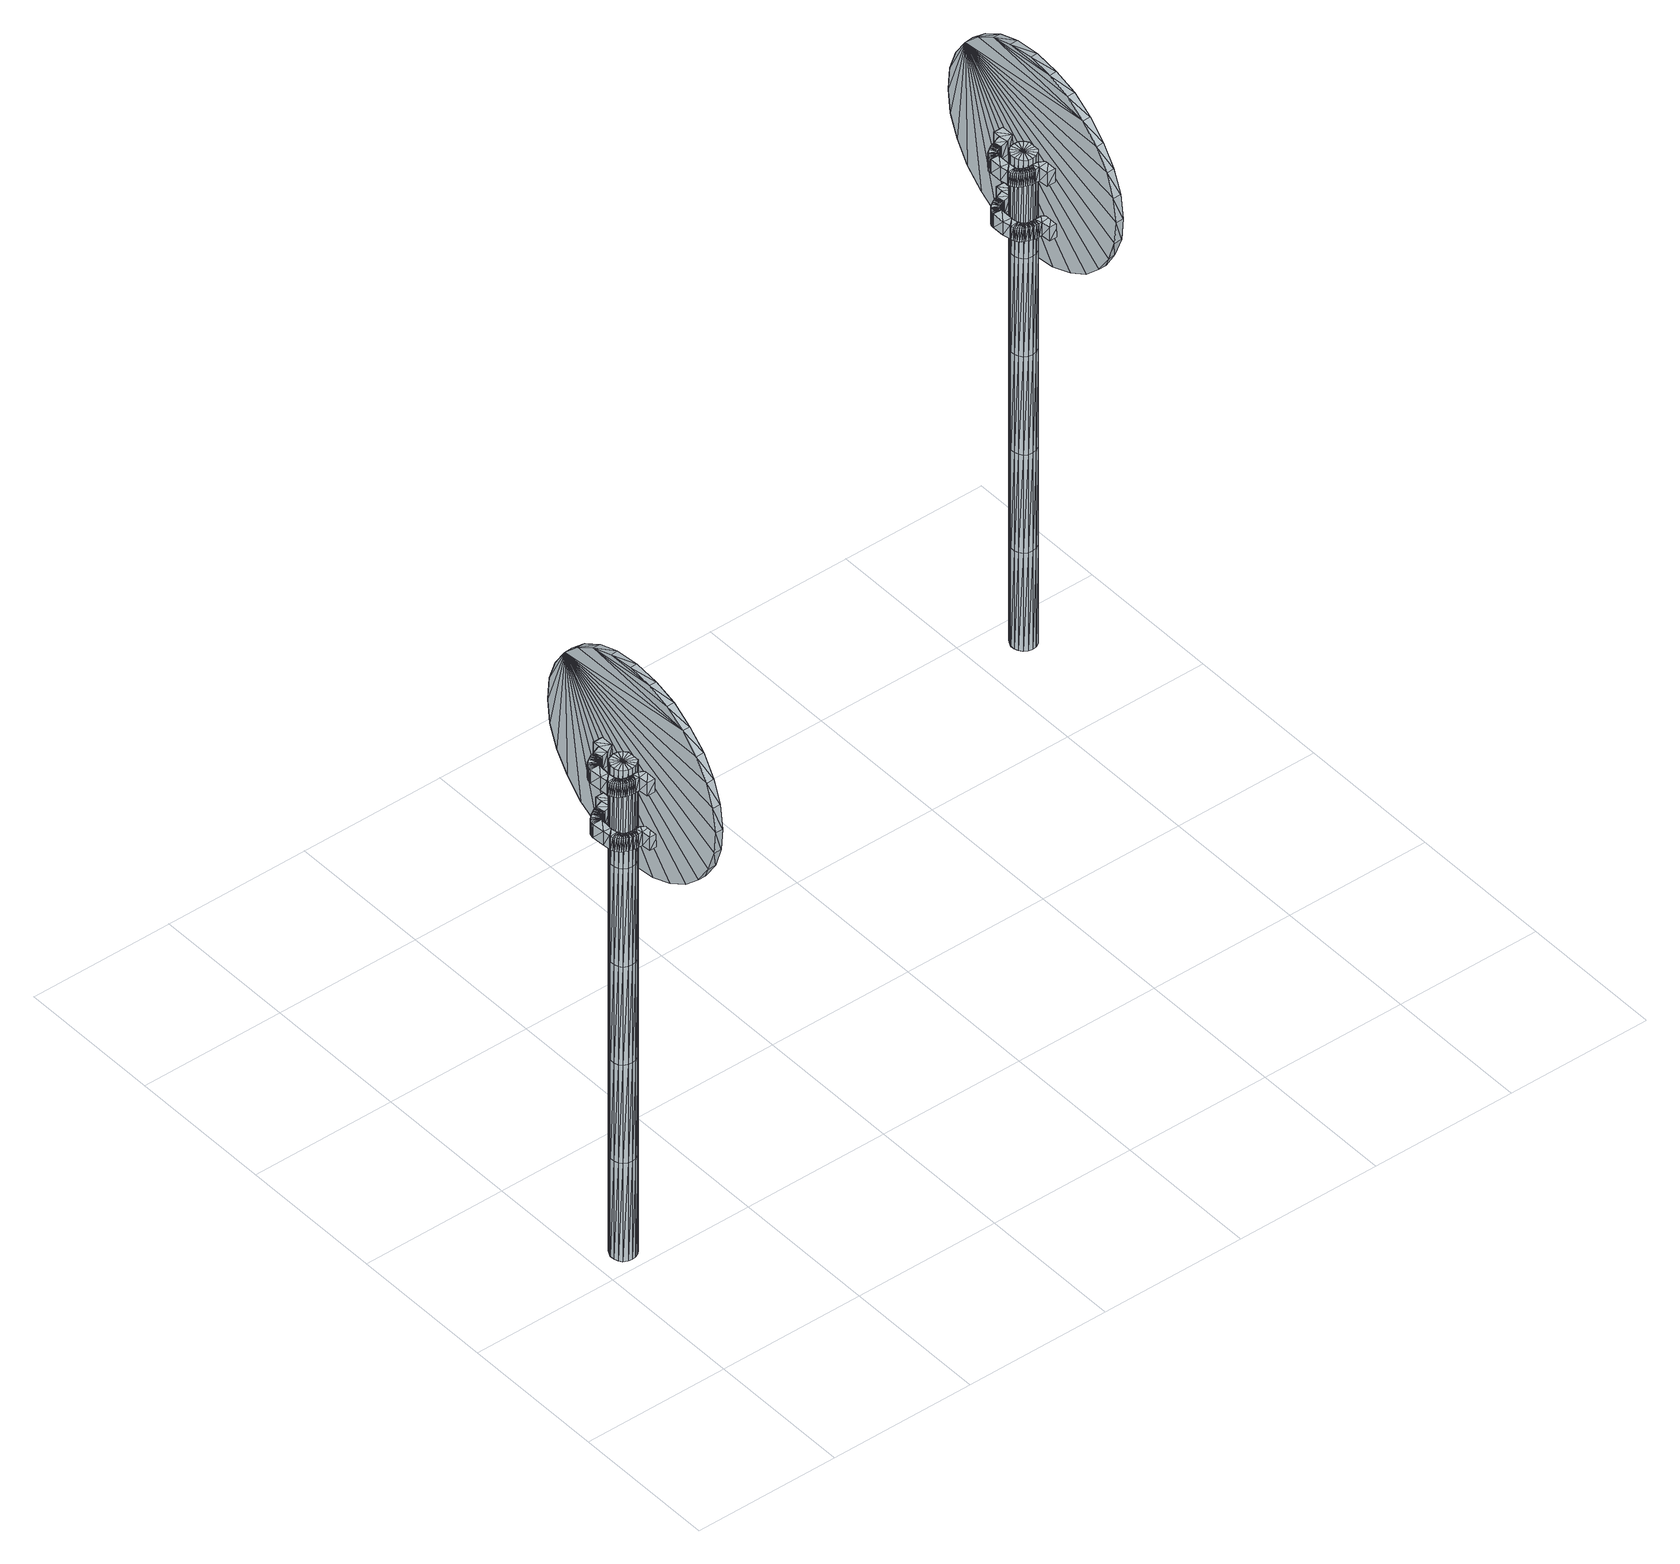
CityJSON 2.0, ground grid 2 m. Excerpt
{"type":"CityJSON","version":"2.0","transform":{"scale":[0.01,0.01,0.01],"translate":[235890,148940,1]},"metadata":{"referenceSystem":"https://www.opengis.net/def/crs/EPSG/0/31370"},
"CityObjects":{
"object1":{"type":"GenericCityObject","attributes":{"cluster":17,"mean_distance_to_centroid":0.0613,"new_centroid_x":235889.95,"new_centroid_y":148941.69,"mean_distance_to_camera":3.17,"H1":0,"H2":0,"Z_final":108.68,"cluster2":-1,"proj_x":235895,"proj_y":148942.96,"id_line":63123,"bearing_l":345.9,"distance":5.21,"orientation":"left","G_obj":165.9},"geometry":[{"type":"MultiSurface","lod":"2","boundaries":[[[0,1,2]],[[2,1,3]],[[3,1,4]],[[4,1,5]],[[5,1,6]],[[1,7,6]],[[1,8,7]],[[1,9,8]],[[1,10,9]],[[1,11,10]],[[1,12,11]],[[1,13,12]],[[1,14,13]],[[15,14,1]],[[16,15,1]],[[17,16,1]],[[18,17,1]],[[0,18,1]],[[19,20,0]],[[19,0,2]],[[21,19,2]],[[21,2,3]],[[21,3,22]],[[22,3,4]],[[22,4,23]],[[23,4,5]],[[23,5,24]],[[24,5,6]],[[24,6,25]],[[25,6,7]],[[25,7,26]],[[26,7,8]],[[26,8,27]],[[8,9,27]],[[27,9,28]],[[9,10,28]],[[10,29,28]],[[10,11,29]],[[11,30,29]],[[11,12,30]],[[30,12,31]],[[31,12,13]],[[31,13,32]],[[32,13,14]],[[32,14,33]],[[33,14,15]],[[33,15,34]],[[34,15,16]],[[34,16,35]],[[35,16,17]],[[36,35,17]],[[18,36,17]],[[20,36,18]],[[20,18,0]],[[37,38,20]],[[37,20,19]],[[39,37,19]],[[21,39,19]],[[39,21,40]],[[40,21,22]],[[40,22,41]],[[41,22,23]],[[41,23,42]],[[42,23,24]],[[42,24,43]],[[43,24,25]],[[43,25,44]],[[44,25,26]],[[26,45,44]],[[26,27,45]],[[27,46,45]],[[27,28,46]],[[28,47,46]],[[28,29,47]],[[47,29,48]],[[29,30,48]],[[48,30,49]],[[49,30,31]],[[49,31,50]],[[50,31,32]],[[50,32,51]],[[51,32,33]],[[51,33,52]],[[52,33,34]],[[52,34,53]],[[53,34,35]],[[54,53,35]],[[54,35,36]],[[38,54,36]],[[38,36,20]],[[55,56,38]],[[55,38,37]],[[57,55,37]],[[57,37,39]],[[57,39,58]],[[58,39,40]],[[58,40,59]],[[59,40,41]],[[59,41,60]],[[60,41,42]],[[60,42,61]],[[61,42,43]],[[61,43,62]],[[62,43,44]],[[44,63,62]],[[44,45,63]],[[45,64,63]],[[45,46,64]],[[46,65,64]],[[46,47,65]],[[47,66,65]],[[47,48,66]],[[66,48,67]],[[67,48,49]],[[67,49,68]],[[68,49,50]],[[68,50,69]],[[69,50,51]],[[69,51,70]],[[70,51,52]],[[70,52,71]],[[71,52,53]],[[72,71,53]],[[72,53,54]],[[56,72,54]],[[56,54,38]],[[73,74,56]],[[73,56,55]],[[75,73,55]],[[75,55,57]],[[75,57,76]],[[76,57,58]],[[76,58,77]],[[77,58,59]],[[77,59,78]],[[78,59,60]],[[78,60,79]],[[79,60,61]],[[79,61,80]],[[80,61,62]],[[62,81,80]],[[62,63,81]],[[63,82,81]],[[63,64,82]],[[64,83,82]],[[64,65,83]],[[65,84,83]],[[65,66,84]],[[84,66,85]],[[85,66,67]],[[85,67,86]],[[86,67,68]],[[86,68,87]],[[87,68,69]],[[87,69,88]],[[88,69,70]],[[88,70,89]],[[89,70,71]],[[90,89,71]],[[90,71,72]],[[74,90,72]],[[74,72,56]],[[91,92,74]],[[91,74,73]],[[93,91,73]],[[93,73,75]],[[93,75,94]],[[94,75,76]],[[94,76,95]],[[95,76,77]],[[95,77,96]],[[96,77,78]],[[96,78,97]],[[97,78,79]],[[97,79,98]],[[98,79,80]],[[80,99,98]],[[80,81,99]],[[81,100,99]],[[81,82,100]],[[82,101,100]],[[82,83,101]],[[83,102,101]],[[83,84,102]],[[102,84,103]],[[103,84,85]],[[103,85,104]],[[104,85,86]],[[104,86,105]],[[105,86,87]],[[105,87,106]],[[106,87,88]],[[106,88,107]],[[107,88,89]],[[108,107,89]],[[108,89,90]],[[92,108,90]],[[92,90,74]],[[92,91,109]],[[91,93,109]],[[93,94,109]],[[94,95,109]],[[95,96,109]],[[109,96,97]],[[109,97,98]],[[109,98,99]],[[109,99,100]],[[109,100,101]],[[109,101,102]],[[109,102,103]],[[109,103,104]],[[105,109,104]],[[106,109,105]],[[107,109,106]],[[108,109,107]],[[92,109,108]],[[110,111,112]],[[113,112,114]],[[115,112,113]],[[116,112,115]],[[117,112,116]],[[118,112,117]],[[119,112,118]],[[120,112,119]],[[121,112,120]],[[122,112,121]],[[122,123,112]],[[123,110,112]],[[111,124,112]],[[124,125,112]],[[125,126,112]],[[126,127,112]],[[127,128,112]],[[128,129,112]],[[129,130,112]],[[130,131,112]],[[112,131,132]],[[131,133,132]],[[131,134,133]],[[133,134,135]],[[133,135,136]],[[135,137,136]],[[133,136,138]],[[136,139,138]],[[136,137,139]],[[137,140,139]],[[137,135,140]],[[135,141,140]],[[135,134,141]],[[134,142,141]],[[134,131,142]],[[131,143,142]],[[131,130,143]],[[143,130,144]],[[144,130,129]],[[144,129,145]],[[145,129,128]],[[145,128,146]],[[146,127,147]],[[147,127,126]],[[147,126,148]],[[148,126,125]],[[148,125,149]],[[149,125,124]],[[150,149,124]],[[150,124,111]],[[151,150,111]],[[151,111,110]],[[152,151,110]],[[152,110,123]],[[146,128,127]],[[153,123,122]],[[154,153,122]],[[154,122,121]],[[155,154,121]],[[155,121,120]],[[156,155,120]],[[156,120,119]],[[157,156,119]],[[157,119,118]],[[157,118,158]],[[158,118,117]],[[158,117,159]],[[153,152,123]],[[159,117,116]],[[159,116,160]],[[160,116,115]],[[160,115,161]],[[161,115,113]],[[161,113,162]],[[162,113,114]],[[162,114,163]],[[163,114,112]],[[163,112,164]],[[164,112,132]],[[132,165,164]],[[132,133,165]],[[133,138,165]],[[138,139,140]],[[161,162,163]],[[160,161,163]],[[159,160,163]],[[158,159,163]],[[157,158,163]],[[156,157,163]],[[155,156,163]],[[154,155,163]],[[153,154,163]],[[153,163,152]],[[152,163,151]],[[151,163,150]],[[150,163,149]],[[149,163,148]],[[148,163,147]],[[147,163,146]],[[146,163,145]],[[145,163,144]],[[144,163,143]],[[143,163,142]],[[163,164,142]],[[142,164,165]],[[142,165,141]],[[165,140,141]],[[165,138,140]],[[166,167,168]],[[168,167,169]],[[170,168,169]],[[170,169,171]],[[170,171,172]],[[172,171,173]],[[172,173,174]],[[174,173,175]],[[174,175,176]],[[176,175,177]],[[176,177,178]],[[178,177,179]],[[178,179,180]],[[180,179,181]],[[180,181,182]],[[182,181,183]],[[182,183,184]],[[184,183,185]],[[184,185,186]],[[186,185,187]],[[186,187,188]],[[188,187,189]],[[188,189,190]],[[190,189,191]],[[192,190,191]],[[192,191,193]],[[194,192,193]],[[194,193,195]],[[196,194,195]],[[196,195,197]],[[198,196,197]],[[198,197,199]],[[200,198,199]],[[200,199,201]],[[202,200,201]],[[202,201,203]],[[204,202,203]],[[204,203,205]],[[206,204,205]],[[206,205,207]],[[208,206,207]],[[208,207,209]],[[210,208,209]],[[210,209,211]],[[212,210,211]],[[212,211,213]],[[214,212,213]],[[214,213,215]],[[216,214,215]],[[216,215,217]],[[216,217,218]],[[218,217,219]],[[218,219,220]],[[220,219,221]],[[220,221,222]],[[222,221,223]],[[222,223,224]],[[224,223,225]],[[224,225,226]],[[226,225,227]],[[226,227,228]],[[228,227,229]],[[228,229,230]],[[230,229,231]],[[230,231,232]],[[232,231,233]],[[232,233,234]],[[234,233,235]],[[234,235,236]],[[236,235,237]],[[238,236,237]],[[238,237,239]],[[238,239,240]],[[240,239,241]],[[241,242,240]],[[241,243,242]],[[242,243,244]],[[244,243,245]],[[244,245,246]],[[246,245,247]],[[246,247,248]],[[248,247,249]],[[248,249,250]],[[250,249,251]],[[250,251,252]],[[252,251,253]],[[252,253,254]],[[254,253,255]],[[254,255,256]],[[256,255,257]],[[256,257,258]],[[258,257,259]],[[258,259,260]],[[260,259,261]],[[260,261,262]],[[262,261,263]],[[262,263,264]],[[264,263,265]],[[264,265,266]],[[266,265,267]],[[267,268,266]],[[267,269,268]],[[269,270,268]],[[269,271,270]],[[271,272,270]],[[271,273,272]],[[273,274,272]],[[273,275,274]],[[275,276,274]],[[275,277,276]],[[277,278,276]],[[277,279,278]],[[279,280,278]],[[279,281,280]],[[281,282,280]],[[281,283,282]],[[283,284,282]],[[283,285,284]],[[285,286,284]],[[285,287,286]],[[287,288,286]],[[287,289,288]],[[288,289,290]],[[290,289,291]],[[290,291,292]],[[292,291,293]],[[292,293,294]],[[294,293,295]],[[294,295,296]],[[296,295,297]],[[296,297,298]],[[298,297,299]],[[298,299,300]],[[300,299,301]],[[300,301,302]],[[302,301,303]],[[302,303,304]],[[304,303,305]],[[304,305,306]],[[306,305,307]],[[306,307,308]],[[308,307,309]],[[308,309,310]],[[310,309,311]],[[310,311,312]],[[312,311,313]],[[313,166,312]],[[313,167,166]],[[169,167,313]],[[169,313,171]],[[171,313,311]],[[173,171,311]],[[173,311,309]],[[175,173,309]],[[175,309,307]],[[177,175,307]],[[177,307,305]],[[179,177,305]],[[179,305,303]],[[181,179,303]],[[181,303,301]],[[183,181,301]],[[183,301,299]],[[183,299,297]],[[185,183,297]],[[185,297,295]],[[187,185,295]],[[187,295,293]],[[187,293,291]],[[189,187,291]],[[189,291,289]],[[189,289,287]],[[189,287,285]],[[191,189,285]],[[191,285,283]],[[193,191,283]],[[195,193,283]],[[195,283,281]],[[197,195,281]],[[199,197,281]],[[201,199,281]],[[201,281,279]],[[203,201,279]],[[205,203,279]],[[205,279,277]],[[205,277,207]],[[207,277,209]],[[209,277,275]],[[209,275,211]],[[211,275,273]],[[211,273,213]],[[213,273,271]],[[213,271,215]],[[215,271,269]],[[215,269,217]],[[217,269,219]],[[219,269,267]],[[219,267,221]],[[221,267,265]],[[221,265,223]],[[223,265,263]],[[223,263,225]],[[225,263,261]],[[225,261,227]],[[227,261,259]],[[227,259,229]],[[229,259,257]],[[229,257,255]],[[229,255,231]],[[231,255,253]],[[231,253,233]],[[233,253,251]],[[233,251,235]],[[251,249,235]],[[235,249,247]],[[235,247,237]],[[247,245,237]],[[237,245,243]],[[237,243,239]],[[239,243,241]],[[238,240,242]],[[168,312,166]],[[170,312,168]],[[170,310,312]],[[172,310,170]],[[172,308,310]],[[174,308,172]],[[174,306,308]],[[176,306,174]],[[176,304,306]],[[178,304,176]],[[178,302,304]],[[180,302,178]],[[180,300,302]],[[182,300,180]],[[182,298,300]],[[182,296,298]],[[184,296,182]],[[184,294,296]],[[186,294,184]],[[186,292,294]],[[186,290,292]],[[188,290,186]],[[188,288,290]],[[188,286,288]],[[188,284,286]],[[190,284,188]],[[190,282,284]],[[192,282,190]],[[194,282,192]],[[194,280,282]],[[196,280,194]],[[198,280,196]],[[200,280,198]],[[200,278,280]],[[202,278,200]],[[204,278,202]],[[204,276,278]],[[204,206,276]],[[206,208,276]],[[208,274,276]],[[208,210,274]],[[210,272,274]],[[210,212,272]],[[212,270,272]],[[212,214,270]],[[214,268,270]],[[214,216,268]],[[216,218,268]],[[218,266,268]],[[218,220,266]],[[220,264,266]],[[220,222,264]],[[222,262,264]],[[222,224,262]],[[224,260,262]],[[224,226,260]],[[226,258,260]],[[226,228,258]],[[228,256,258]],[[228,254,256]],[[228,230,254]],[[230,252,254]],[[230,232,252]],[[232,250,252]],[[232,234,250]],[[250,234,248]],[[234,246,248]],[[234,236,246]],[[246,236,244]],[[236,242,244]],[[236,238,242]],[[314,315,316]],[[316,315,317]],[[318,316,317]],[[318,317,319]],[[318,319,320]],[[320,319,321]],[[320,321,322]],[[322,321,323]],[[322,323,324]],[[324,323,325]],[[324,325,326]],[[326,325,327]],[[326,327,328]],[[328,327,329]],[[328,329,330]],[[330,329,331]],[[330,331,332]],[[332,331,333]],[[332,333,334]],[[334,333,335]],[[334,335,336]],[[336,335,337]],[[336,337,338]],[[338,337,339]],[[340,338,339]],[[340,339,341]],[[342,340,341]],[[342,341,343]],[[344,342,343]],[[344,343,345]],[[346,344,345]],[[346,345,347]],[[348,346,347]],[[348,347,349]],[[350,348,349]],[[350,349,351]],[[352,350,351]],[[352,351,353]],[[354,352,353]],[[354,353,355]],[[356,354,355]],[[356,355,357]],[[358,356,357]],[[358,357,359]],[[360,358,359]],[[360,359,361]],[[362,360,361]],[[362,361,363]],[[364,362,363]],[[364,363,365]],[[364,365,366]],[[366,365,367]],[[366,367,368]],[[368,367,369]],[[368,369,370]],[[370,369,371]],[[370,371,372]],[[372,371,373]],[[372,373,374]],[[374,373,375]],[[374,375,376]],[[376,375,377]],[[376,377,378]],[[378,377,379]],[[378,379,380]],[[380,379,381]],[[380,381,382]],[[382,381,383]],[[382,383,384]],[[384,383,385]],[[386,384,385]],[[386,385,387]],[[386,387,388]],[[388,387,389]],[[389,390,388]],[[389,391,390]],[[390,391,392]],[[392,391,393]],[[392,393,394]],[[394,393,395]],[[394,395,396]],[[396,395,397]],[[396,397,398]],[[398,397,399]],[[398,399,400]],[[400,399,401]],[[400,401,402]],[[402,401,403]],[[402,403,404]],[[404,403,405]],[[404,405,406]],[[406,405,407]],[[406,407,408]],[[408,407,409]],[[408,409,410]],[[410,409,411]],[[410,411,412]],[[412,411,413]],[[412,413,414]],[[414,413,415]],[[415,416,414]],[[415,417,416]],[[417,418,416]],[[417,419,418]],[[419,420,418]],[[419,421,420]],[[421,422,420]],[[421,423,422]],[[423,424,422]],[[423,425,424]],[[425,426,424]],[[425,427,426]],[[427,428,426]],[[427,429,428]],[[429,430,428]],[[429,431,430]],[[431,432,430]],[[431,433,432]],[[433,434,432]],[[433,435,434]],[[435,436,434]],[[435,437,436]],[[436,437,438]],[[438,437,439]],[[438,439,440]],[[440,439,441]],[[440,441,442]],[[442,441,443]],[[442,443,444]],[[444,443,445]],[[444,445,446]],[[446,445,447]],[[446,447,448]],[[448,447,449]],[[448,449,450]],[[450,449,451]],[[450,451,452]],[[452,451,453]],[[452,453,454]],[[454,453,455]],[[454,455,456]],[[456,455,457]],[[456,457,458]],[[458,457,459]],[[458,459,460]],[[460,459,461]],[[461,314,460]],[[461,315,314]],[[317,315,461]],[[317,461,319]],[[319,461,459]],[[321,319,459]],[[321,459,457]],[[323,321,457]],[[323,457,455]],[[325,323,455]],[[325,455,453]],[[327,325,453]],[[327,453,451]],[[329,327,451]],[[329,451,449]],[[331,329,449]],[[331,449,447]],[[331,447,445]],[[333,331,445]],[[333,445,443]],[[335,333,443]],[[335,443,441]],[[335,441,439]],[[337,335,439]],[[337,439,437]],[[337,437,435]],[[337,435,433]],[[339,337,433]],[[339,433,431]],[[341,339,431]],[[343,341,431]],[[343,431,429]],[[345,343,429]],[[347,345,429]],[[349,347,429]],[[349,429,427]],[[351,349,427]],[[353,351,427]],[[353,427,425]],[[353,425,355]],[[355,425,357]],[[357,425,423]],[[357,423,359]],[[359,423,421]],[[359,421,361]],[[361,421,419]],[[361,419,363]],[[363,419,417]],[[363,417,365]],[[365,417,367]],[[367,417,415]],[[367,415,369]],[[369,415,413]],[[369,413,371]],[[371,413,411]],[[371,411,373]],[[373,411,409]],[[373,409,375]],[[375,409,407]],[[375,407,377]],[[377,407,405]],[[377,405,403]],[[377,403,379]],[[379,403,401]],[[379,401,381]],[[381,401,399]],[[381,399,383]],[[399,397,383]],[[383,397,395]],[[383,395,385]],[[395,393,385]],[[385,393,391]],[[385,391,387]],[[387,391,389]],[[386,388,390]],[[316,460,314]],[[318,460,316]],[[318,458,460]],[[320,458,318]],[[320,456,458]],[[322,456,320]],[[322,454,456]],[[324,454,322]],[[324,452,454]],[[326,452,324]],[[326,450,452]],[[328,450,326]],[[328,448,450]],[[330,448,328]],[[330,446,448]],[[330,444,446]],[[332,444,330]],[[332,442,444]],[[334,442,332]],[[334,440,442]],[[334,438,440]],[[336,438,334]],[[336,436,438]],[[336,434,436]],[[336,432,434]],[[338,432,336]],[[338,430,432]],[[340,430,338]],[[342,430,340]],[[342,428,430]],[[344,428,342]],[[346,428,344]],[[348,428,346]],[[348,426,428]],[[350,426,348]],[[352,426,350]],[[352,424,426]],[[352,354,424]],[[354,356,424]],[[356,422,424]],[[356,358,422]],[[358,420,422]],[[358,360,420]],[[360,418,420]],[[360,362,418]],[[362,416,418]],[[362,364,416]],[[364,366,416]],[[366,414,416]],[[366,368,414]],[[368,412,414]],[[368,370,412]],[[370,410,412]],[[370,372,410]],[[372,408,410]],[[372,374,408]],[[374,406,408]],[[374,376,406]],[[376,404,406]],[[376,402,404]],[[376,378,402]],[[378,400,402]],[[378,380,400]],[[380,398,400]],[[380,382,398]],[[398,382,396]],[[382,394,396]],[[382,384,394]],[[394,384,392]],[[384,390,392]],[[384,386,390]]]}]},
"object2":{"type":"GenericCityObject","attributes":{"cluster":18,"mean_distance_to_centroid":0.21,"new_centroid_x":235900.21,"new_centroid_y":148946.99,"mean_distance_to_camera":7.92,"H1":0,"H2":0,"Z_final":106.6,"cluster2":-1,"proj_x":235899.44,"proj_y":148949.9,"id_line":63133,"bearing_l":255.32,"distance":3.01,"orientation":"left","G_obj":75.32},"geometry":[{"type":"MultiSurface","lod":"2","boundaries":[[[462,463,464]],[[464,463,465]],[[465,463,466]],[[466,463,467]],[[467,463,468]],[[463,469,468]],[[463,470,469]],[[463,471,470]],[[463,472,471]],[[463,473,472]],[[463,474,473]],[[463,475,474]],[[463,476,475]],[[477,476,463]],[[478,477,463]],[[479,478,463]],[[480,479,463]],[[462,480,463]],[[481,482,462]],[[481,462,464]],[[483,481,464]],[[483,464,465]],[[483,465,484]],[[484,465,466]],[[484,466,485]],[[485,466,467]],[[485,467,486]],[[486,467,468]],[[486,468,487]],[[487,468,469]],[[487,469,488]],[[488,469,470]],[[488,470,489]],[[470,471,489]],[[489,471,490]],[[471,472,490]],[[472,491,490]],[[472,473,491]],[[473,492,491]],[[473,474,492]],[[492,474,493]],[[493,474,475]],[[493,475,494]],[[494,475,476]],[[494,476,495]],[[495,476,477]],[[495,477,496]],[[496,477,478]],[[496,478,497]],[[497,478,479]],[[498,497,479]],[[480,498,479]],[[482,498,480]],[[482,480,462]],[[499,500,482]],[[499,482,481]],[[501,499,481]],[[483,501,481]],[[501,483,502]],[[502,483,484]],[[502,484,503]],[[503,484,485]],[[503,485,504]],[[504,485,486]],[[504,486,505]],[[505,486,487]],[[505,487,506]],[[506,487,488]],[[488,507,506]],[[488,489,507]],[[489,508,507]],[[489,490,508]],[[490,509,508]],[[490,491,509]],[[509,491,510]],[[491,492,510]],[[510,492,511]],[[511,492,493]],[[511,493,512]],[[512,493,494]],[[512,494,513]],[[513,494,495]],[[513,495,514]],[[514,495,496]],[[514,496,515]],[[515,496,497]],[[516,515,497]],[[516,497,498]],[[500,516,498]],[[500,498,482]],[[517,518,500]],[[517,500,499]],[[519,517,499]],[[519,499,501]],[[519,501,520]],[[520,501,502]],[[520,502,521]],[[521,502,503]],[[521,503,522]],[[522,503,504]],[[522,504,523]],[[523,504,505]],[[523,505,524]],[[524,505,506]],[[506,525,524]],[[506,507,525]],[[507,526,525]],[[507,508,526]],[[508,527,526]],[[508,509,527]],[[509,528,527]],[[509,510,528]],[[528,510,529]],[[529,510,511]],[[529,511,530]],[[530,511,512]],[[530,512,531]],[[531,512,513]],[[531,513,532]],[[532,513,514]],[[532,514,533]],[[533,514,515]],[[534,533,515]],[[534,515,516]],[[518,534,516]],[[518,516,500]],[[535,536,518]],[[535,518,517]],[[537,535,517]],[[537,517,519]],[[537,519,538]],[[538,519,520]],[[538,520,539]],[[539,520,521]],[[539,521,540]],[[540,521,522]],[[540,522,541]],[[541,522,523]],[[541,523,542]],[[542,523,524]],[[524,543,542]],[[524,525,543]],[[525,544,543]],[[525,526,544]],[[526,545,544]],[[526,527,545]],[[527,546,545]],[[527,528,546]],[[546,528,547]],[[547,528,529]],[[547,529,548]],[[548,529,530]],[[548,530,549]],[[549,530,531]],[[549,531,550]],[[550,531,532]],[[550,532,551]],[[551,532,533]],[[552,551,533]],[[552,533,534]],[[536,552,534]],[[536,534,518]],[[553,554,536]],[[553,536,535]],[[555,553,535]],[[555,535,537]],[[555,537,556]],[[556,537,538]],[[556,538,557]],[[557,538,539]],[[557,539,558]],[[558,539,540]],[[558,540,559]],[[559,540,541]],[[559,541,560]],[[560,541,542]],[[542,561,560]],[[542,543,561]],[[543,562,561]],[[543,544,562]],[[544,563,562]],[[544,545,563]],[[545,564,563]],[[545,546,564]],[[564,546,565]],[[565,546,547]],[[565,547,566]],[[566,547,548]],[[566,548,567]],[[567,548,549]],[[567,549,568]],[[568,549,550]],[[568,550,569]],[[569,550,551]],[[570,569,551]],[[570,551,552]],[[554,570,552]],[[554,552,536]],[[554,553,571]],[[553,555,571]],[[555,556,571]],[[556,557,571]],[[557,558,571]],[[571,558,559]],[[571,559,560]],[[571,560,561]],[[571,561,562]],[[571,562,563]],[[571,563,564]],[[571,564,565]],[[571,565,566]],[[567,571,566]],[[568,571,567]],[[569,571,568]],[[570,571,569]],[[554,571,570]],[[572,573,574]],[[575,574,576]],[[577,574,575]],[[578,574,577]],[[579,574,578]],[[580,574,579]],[[581,574,580]],[[582,574,581]],[[583,574,582]],[[584,574,583]],[[584,585,574]],[[585,572,574]],[[573,586,574]],[[586,587,574]],[[587,588,574]],[[588,589,574]],[[589,590,574]],[[590,591,574]],[[591,592,574]],[[592,593,574]],[[574,593,594]],[[593,595,594]],[[593,596,595]],[[595,596,597]],[[595,597,598]],[[597,599,598]],[[595,598,600]],[[598,601,600]],[[598,599,601]],[[599,602,601]],[[599,597,602]],[[597,603,602]],[[597,596,603]],[[596,604,603]],[[596,593,604]],[[593,605,604]],[[593,592,605]],[[605,592,606]],[[606,592,591]],[[606,591,607]],[[607,591,590]],[[607,590,608]],[[608,589,609]],[[609,589,588]],[[609,588,610]],[[610,588,587]],[[610,587,611]],[[611,587,586]],[[612,611,586]],[[612,586,573]],[[613,612,573]],[[613,573,572]],[[614,613,572]],[[614,572,585]],[[608,590,589]],[[615,585,584]],[[616,615,584]],[[616,584,583]],[[617,616,583]],[[617,583,582]],[[618,617,582]],[[618,582,581]],[[619,618,581]],[[619,581,580]],[[619,580,620]],[[620,580,579]],[[620,579,621]],[[615,614,585]],[[621,579,578]],[[621,578,622]],[[622,578,577]],[[622,577,623]],[[623,577,575]],[[623,575,624]],[[624,575,576]],[[624,576,625]],[[625,576,574]],[[625,574,626]],[[626,574,594]],[[594,627,626]],[[594,595,627]],[[595,600,627]],[[600,601,602]],[[623,624,625]],[[622,623,625]],[[621,622,625]],[[620,621,625]],[[619,620,625]],[[618,619,625]],[[617,618,625]],[[616,617,625]],[[615,616,625]],[[615,625,614]],[[614,625,613]],[[613,625,612]],[[612,625,611]],[[611,625,610]],[[610,625,609]],[[609,625,608]],[[608,625,607]],[[607,625,606]],[[606,625,605]],[[605,625,604]],[[625,626,604]],[[604,626,627]],[[604,627,603]],[[627,602,603]],[[627,600,602]],[[628,629,630]],[[630,629,631]],[[632,630,631]],[[632,631,633]],[[632,633,634]],[[634,633,635]],[[634,635,636]],[[636,635,637]],[[636,637,638]],[[638,637,639]],[[638,639,640]],[[640,639,641]],[[640,641,642]],[[642,641,643]],[[642,643,644]],[[644,643,645]],[[644,645,646]],[[646,645,647]],[[646,647,648]],[[648,647,649]],[[648,649,650]],[[650,649,651]],[[650,651,652]],[[652,651,653]],[[654,652,653]],[[654,653,655]],[[656,654,655]],[[656,655,657]],[[658,656,657]],[[658,657,659]],[[660,658,659]],[[660,659,661]],[[662,660,661]],[[662,661,663]],[[664,662,663]],[[664,663,665]],[[666,664,665]],[[666,665,667]],[[668,666,667]],[[668,667,669]],[[670,668,669]],[[670,669,671]],[[672,670,671]],[[672,671,673]],[[674,672,673]],[[674,673,675]],[[676,674,675]],[[676,675,677]],[[678,676,677]],[[678,677,679]],[[678,679,680]],[[680,679,681]],[[680,681,682]],[[682,681,683]],[[682,683,684]],[[684,683,685]],[[684,685,686]],[[686,685,687]],[[686,687,688]],[[688,687,689]],[[688,689,690]],[[690,689,691]],[[690,691,692]],[[692,691,693]],[[692,693,694]],[[694,693,695]],[[694,695,696]],[[696,695,697]],[[696,697,698]],[[698,697,699]],[[700,698,699]],[[700,699,701]],[[700,701,702]],[[702,701,703]],[[703,704,702]],[[703,705,704]],[[704,705,706]],[[706,705,707]],[[706,707,708]],[[708,707,709]],[[708,709,710]],[[710,709,711]],[[710,711,712]],[[712,711,713]],[[712,713,714]],[[714,713,715]],[[714,715,716]],[[716,715,717]],[[716,717,718]],[[718,717,719]],[[718,719,720]],[[720,719,721]],[[720,721,722]],[[722,721,723]],[[722,723,724]],[[724,723,725]],[[724,725,726]],[[726,725,727]],[[726,727,728]],[[728,727,729]],[[729,730,728]],[[729,731,730]],[[731,732,730]],[[731,733,732]],[[733,734,732]],[[733,735,734]],[[735,736,734]],[[735,737,736]],[[737,738,736]],[[737,739,738]],[[739,740,738]],[[739,741,740]],[[741,742,740]],[[741,743,742]],[[743,744,742]],[[743,745,744]],[[745,746,744]],[[745,747,746]],[[747,748,746]],[[747,749,748]],[[749,750,748]],[[749,751,750]],[[750,751,752]],[[752,751,753]],[[752,753,754]],[[754,753,755]],[[754,755,756]],[[756,755,757]],[[756,757,758]],[[758,757,759]],[[758,759,760]],[[760,759,761]],[[760,761,762]],[[762,761,763]],[[762,763,764]],[[764,763,765]],[[764,765,766]],[[766,765,767]],[[766,767,768]],[[768,767,769]],[[768,769,770]],[[770,769,771]],[[770,771,772]],[[772,771,773]],[[773,628,772]],[[773,629,628]],[[631,629,773]],[[631,773,633]],[[633,773,771]],[[635,633,771]],[[635,771,769]],[[637,635,769]],[[637,769,767]],[[639,637,767]],[[639,767,765]],[[641,639,765]],[[641,765,763]],[[643,641,763]],[[643,763,761]],[[645,643,761]],[[645,761,759]],[[645,759,757]],[[647,645,757]],[[647,757,755]],[[649,647,755]],[[649,755,753]],[[651,649,753]],[[651,753,751]],[[651,751,749]],[[651,749,747]],[[653,651,747]],[[653,747,745]],[[655,653,745]],[[657,655,745]],[[657,745,743]],[[659,657,743]],[[661,659,743]],[[663,661,743]],[[663,743,741]],[[665,663,741]],[[667,665,741]],[[667,741,739]],[[667,739,669]],[[669,739,671]],[[671,739,737]],[[671,737,673]],[[673,737,735]],[[673,735,675]],[[675,735,733]],[[675,733,677]],[[677,733,731]],[[677,731,679]],[[679,731,681]],[[681,731,729]],[[681,729,683]],[[683,729,727]],[[683,727,685]],[[685,727,725]],[[685,725,687]],[[687,725,723]],[[687,723,689]],[[689,723,721]],[[689,721,691]],[[691,721,719]],[[691,719,717]],[[691,717,693]],[[693,717,715]],[[693,715,695]],[[695,715,713]],[[695,713,697]],[[713,711,697]],[[697,711,709]],[[697,709,699]],[[709,707,699]],[[699,707,705]],[[699,705,701]],[[701,705,703]],[[700,702,704]],[[630,772,628]],[[632,772,630]],[[632,770,772]],[[634,770,632]],[[634,768,770]],[[636,768,634]],[[636,766,768]],[[638,766,636]],[[638,764,766]],[[640,764,638]],[[640,762,764]],[[642,762,640]],[[642,760,762]],[[644,760,642]],[[644,758,760]],[[644,756,758]],[[646,756,644]],[[646,754,756]],[[648,754,646]],[[648,752,754]],[[650,752,648]],[[650,750,752]],[[650,748,750]],[[650,746,748]],[[652,746,650]],[[652,744,746]],[[654,744,652]],[[656,744,654]],[[656,742,744]],[[658,742,656]],[[660,742,658]],[[662,742,660]],[[662,740,742]],[[664,740,662]],[[666,740,664]],[[666,738,740]],[[666,668,738]],[[668,670,738]],[[670,736,738]],[[670,672,736]],[[672,734,736]],[[672,674,734]],[[674,732,734]],[[674,676,732]],[[676,730,732]],[[676,678,730]],[[678,680,730]],[[680,728,730]],[[680,682,728]],[[682,726,728]],[[682,684,726]],[[684,724,726]],[[684,686,724]],[[686,722,724]],[[686,688,722]],[[688,720,722]],[[688,690,720]],[[690,718,720]],[[690,716,718]],[[690,692,716]],[[692,714,716]],[[692,694,714]],[[694,712,714]],[[694,696,712]],[[712,696,710]],[[696,708,710]],[[696,698,708]],[[708,698,706]],[[698,704,706]],[[698,700,704]],[[774,775,776]],[[776,775,777]],[[778,776,777]],[[778,777,779]],[[778,779,780]],[[780,779,781]],[[780,781,782]],[[782,781,783]],[[782,783,784]],[[784,783,785]],[[784,785,786]],[[786,785,787]],[[786,787,788]],[[788,787,789]],[[788,789,790]],[[790,789,791]],[[790,791,792]],[[792,791,793]],[[792,793,794]],[[794,793,795]],[[794,795,796]],[[796,795,797]],[[796,797,798]],[[798,797,799]],[[800,798,799]],[[800,799,801]],[[802,800,801]],[[802,801,803]],[[804,802,803]],[[804,803,805]],[[806,804,805]],[[806,805,807]],[[808,806,807]],[[808,807,809]],[[810,808,809]],[[810,809,811]],[[812,810,811]],[[812,811,813]],[[814,812,813]],[[814,813,815]],[[816,814,815]],[[816,815,817]],[[818,816,817]],[[818,817,819]],[[820,818,819]],[[820,819,821]],[[822,820,821]],[[822,821,823]],[[824,822,823]],[[824,823,825]],[[824,825,826]],[[826,825,827]],[[826,827,828]],[[828,827,829]],[[828,829,830]],[[830,829,831]],[[830,831,832]],[[832,831,833]],[[832,833,834]],[[834,833,835]],[[834,835,836]],[[836,835,837]],[[836,837,838]],[[838,837,839]],[[838,839,840]],[[840,839,841]],[[840,841,842]],[[842,841,843]],[[842,843,844]],[[844,843,845]],[[846,844,845]],[[846,845,847]],[[846,847,848]],[[848,847,849]],[[849,850,848]],[[849,851,850]],[[850,851,852]],[[852,851,853]],[[852,853,854]],[[854,853,855]],[[854,855,856]],[[856,855,857]],[[856,857,858]],[[858,857,859]],[[858,859,860]],[[860,859,861]],[[860,861,862]],[[862,861,863]],[[862,863,864]],[[864,863,865]],[[864,865,866]],[[866,865,867]],[[866,867,868]],[[868,867,869]],[[868,869,870]],[[870,869,871]],[[870,871,872]],[[872,871,873]],[[872,873,874]],[[874,873,875]],[[875,876,874]],[[875,877,876]],[[877,878,876]],[[877,879,878]],[[879,880,878]],[[879,881,880]],[[881,882,880]],[[881,883,882]],[[883,884,882]],[[883,885,884]],[[885,886,884]],[[885,887,886]],[[887,888,886]],[[887,889,888]],[[889,890,888]],[[889,891,890]],[[891,892,890]],[[891,893,892]],[[893,894,892]],[[893,895,894]],[[895,896,894]],[[895,897,896]],[[896,897,898]],[[898,897,899]],[[898,899,900]],[[900,899,901]],[[900,901,902]],[[902,901,903]],[[902,903,904]],[[904,903,905]],[[904,905,906]],[[906,905,907]],[[906,907,908]],[[908,907,909]],[[908,909,910]],[[910,909,911]],[[910,911,912]],[[912,911,913]],[[912,913,914]],[[914,913,915]],[[914,915,916]],[[916,915,917]],[[916,917,918]],[[918,917,919]],[[919,774,918]],[[919,775,774]],[[777,775,919]],[[777,919,779]],[[779,919,917]],[[781,779,917]],[[781,917,915]],[[783,781,915]],[[783,915,913]],[[785,783,913]],[[785,913,911]],[[787,785,911]],[[787,911,909]],[[789,787,909]],[[789,909,907]],[[791,789,907]],[[791,907,905]],[[791,905,903]],[[793,791,903]],[[793,903,901]],[[795,793,901]],[[795,901,899]],[[797,795,899]],[[797,899,897]],[[797,897,895]],[[797,895,893]],[[799,797,893]],[[799,893,891]],[[801,799,891]],[[803,801,891]],[[803,891,889]],[[805,803,889]],[[807,805,889]],[[809,807,889]],[[809,889,887]],[[811,809,887]],[[813,811,887]],[[813,887,885]],[[813,885,815]],[[815,885,817]],[[817,885,883]],[[817,883,819]],[[819,883,881]],[[819,881,821]],[[821,881,879]],[[821,879,823]],[[823,879,877]],[[823,877,825]],[[825,877,827]],[[827,877,875]],[[827,875,829]],[[829,875,873]],[[829,873,831]],[[831,873,871]],[[831,871,833]],[[833,871,869]],[[833,869,835]],[[835,869,867]],[[835,867,837]],[[837,867,865]],[[837,865,863]],[[837,863,839]],[[839,863,861]],[[839,861,841]],[[841,861,859]],[[841,859,843]],[[859,857,843]],[[843,857,855]],[[843,855,845]],[[855,853,845]],[[845,853,851]],[[845,851,847]],[[847,851,849]],[[846,848,850]],[[776,918,774]],[[778,918,776]],[[778,916,918]],[[780,916,778]],[[780,914,916]],[[782,914,780]],[[782,912,914]],[[784,912,782]],[[784,910,912]],[[786,910,784]],[[786,908,910]],[[788,908,786]],[[788,906,908]],[[790,906,788]],[[790,904,906]],[[790,902,904]],[[792,902,790]],[[792,900,902]],[[794,900,792]],[[794,898,900]],[[796,898,794]],[[796,896,898]],[[796,894,896]],[[796,892,894]],[[798,892,796]],[[798,890,892]],[[800,890,798]],[[802,890,800]],[[802,888,890]],[[804,888,802]],[[806,888,804]],[[808,888,806]],[[808,886,888]],[[810,886,808]],[[812,886,810]],[[812,884,886]],[[812,814,884]],[[814,816,884]],[[816,882,884]],[[816,818,882]],[[818,880,882]],[[818,820,880]],[[820,878,880]],[[820,822,878]],[[822,876,878]],[[822,824,876]],[[824,826,876]],[[826,874,876]],[[826,828,874]],[[828,872,874]],[[828,830,872]],[[830,870,872]],[[830,832,870]],[[832,868,870]],[[832,834,868]],[[834,866,868]],[[834,836,866]],[[836,864,866]],[[836,862,864]],[[836,838,862]],[[838,860,862]],[[838,840,860]],[[840,858,860]],[[840,842,858]],[[858,842,856]],[[842,854,856]],[[842,844,854]],[[854,844,852]],[[844,850,852]],[[844,846,850]]]}]}
},
"vertices":[
[40,247,1],[40,230,1],[35,246,1],[29,243,1],[26,238,1],[24,233,1],[24,227,1],[26,221,1],[29,217,1],[35,214,1],[40,213,1],[46,214,1],[51,217,1],[55,221,1],[57,227,1],[57,233,1],[55,238,1],[51,243,1],[46,246,1],[35,246,150],[40,247,150],[29,243,150],[26,238,150],[24,233,150],[24,227,150],[26,221,150],[29,217,150],[35,214,150],[40,213,150],[46,214,150],[51,217,150],[55,221,150],[57,227,150],[57,233,150],[55,238,150],[51,243,150],[46,246,150],[35,246,299],[40,247,299],[29,243,299],[26,238,299],[24,233,299],[24,227,299],[26,221,299],[29,217,299],[35,214,299],[40,213,299],[46,214,299],[51,217,299],[55,221,299],[57,227,299],[57,233,299],[55,238,299],[51,243,299],[46,246,299],[35,246,448],[40,247,448],[29,243,448],[26,238,448],[24,233,448],[24,227,448],[26,221,448],[29,217,448],[35,214,448],[40,213,448],[46,214,448],[51,217,448],[55,221,448],[57,227,448],[57,233,448],[55,238,448],[51,243,448],[46,246,448],[35,246,597],[40,247,597],[29,243,597],[26,238,597],[24,233,597],[24,227,597],[26,221,597],[29,217,597],[35,214,597],[40,213,597],[46,214,597],[51,217,597],[55,221,597],[57,227,597],[57,233,597],[55,238,597],[51,243,597],[46,246,597],[35,246,746],[40,247,746],[29,243,746],[26,238,746],[24,233,746],[24,227,746],[26,221,746],[29,217,746],[35,214,746],[40,213,746],[46,214,746],[51,217,746],[55,221,746],[57,227,746],[57,233,746],[55,238,746],[51,243,746],[46,246,746],[40,230,746],[58,167,593],[58,139,610],[53,351,822],[54,380,763],[54,369,794],[55,384,728],[55,380,694],[56,369,662],[57,351,634],[57,327,610],[58,299,593],[58,268,581],[58,233,577],[58,198,581],[57,115,634],[57,97,662],[57,86,694],[56,82,728],[55,86,763],[55,97,794],[54,115,822],[54,139,846],[53,327,846],[53,299,864],[53,167,864],[53,198,875],[53,267,875],[53,233,879],[63,268,875],[63,233,879],[63,198,875],[64,167,864],[64,139,846],[65,115,823],[65,97,795],[66,86,763],[66,82,728],[67,86,694],[68,97,662],[68,115,634],[68,139,611],[68,167,593],[69,198,581],[68,233,577],[68,268,581],[68,299,593],[68,327,611],[67,351,634],[67,369,662],[66,380,694],[65,384,728],[65,380,763],[64,369,795],[64,351,823],[63,327,846],[63,299,864],[62,285,652],[62,285,632],[45,285,652],[45,285,632],[45,275,652],[45,275,632],[34,271,652],[34,271,632],[32,270,652],[32,270,632],[31,269,652],[31,269,632],[29,269,652],[29,269,632],[27,268,652],[27,268,632],[26,267,652],[26,267,632],[24,266,652],[24,266,632],[22,265,652],[22,265,632],[18,261,652],[18,261,632],[16,260,652],[16,260,632],[15,258,652],[15,258,632],[14,257,652],[14,257,632],[13,255,652],[13,255,632],[13,254,652],[13,254,632],[12,252,652],[12,252,632],[12,250,652],[12,250,632],[13,233,652],[13,233,632],[14,223,652],[14,223,632],[14,221,652],[14,221,632],[15,218,652],[15,218,632],[16,216,652],[16,216,632],[18,214,652],[18,214,632],[19,212,652],[19,212,632],[21,210,652],[21,210,632],[23,209,652],[23,209,632],[26,208,652],[26,208,632],[28,206,652],[28,206,632],[30,206,652],[30,206,632],[33,205,652],[33,205,632],[35,204,652],[35,204,632],[38,204,652],[38,204,632],[41,204,652],[41,204,632],[47,204,652],[47,204,632],[48,191,652],[48,191,632],[62,191,652],[62,191,632],[62,206,652],[62,206,632],[52,213,652],[52,213,632],[44,213,652],[44,213,632],[42,213,652],[42,213,632],[40,213,652],[40,213,632],[39,213,652],[39,213,632],[37,213,652],[37,213,632],[35,213,652],[35,213,632],[34,214,652],[34,214,632],[32,214,652],[32,214,632],[30,215,652],[30,215,632],[29,216,652],[29,216,632],[28,217,652],[28,217,632],[27,218,652],[27,218,632],[26,219,652],[26,219,632],[26,220,652],[26,220,632],[25,222,652],[25,222,632],[24,232,652],[24,232,632],[25,250,652],[25,250,632],[25,251,652],[25,251,632],[25,252,652],[25,252,632],[25,253,652],[25,253,632],[26,254,652],[26,254,632],[27,255,652],[27,255,632],[27,256,652],[27,256,632],[28,257,652],[28,257,632],[29,257,652],[29,257,632],[30,257,652],[30,257,632],[31,258,652],[31,258,632],[32,258,652],[32,258,632],[33,259,652],[33,259,632],[34,259,652],[34,259,632],[35,259,652],[35,259,632],[37,259,652],[37,259,632],[47,261,652],[47,261,632],[59,268,652],[59,268,632],[58,285,737],[58,285,717],[41,285,737],[41,285,717],[41,275,737],[41,275,717],[30,271,737],[30,271,717],[28,270,737],[28,270,717],[27,269,737],[27,269,717],[25,269,737],[25,269,717],[23,268,737],[23,268,717],[22,267,737],[22,267,717],[20,266,737],[20,266,717],[18,265,737],[18,265,717],[13,261,737],[13,261,717],[12,260,737],[12,260,717],[11,258,737],[11,258,717],[10,257,737],[10,257,717],[9,255,737],[9,255,717],[9,254,737],[9,254,717],[8,252,737],[8,252,717],[8,250,737],[8,250,717],[9,233,737],[9,233,717],[10,223,737],[10,223,717],[10,221,737],[10,221,717],[11,218,737],[11,218,717],[12,216,737],[12,216,717],[13,214,737],[13,214,717],[15,212,737],[15,212,717],[17,210,737],[17,210,717],[19,209,737],[19,209,717],[22,208,737],[22,208,717],[24,206,737],[24,206,717],[26,206,737],[26,206,717],[29,205,737],[29,205,717],[31,204,737],[31,204,717],[34,204,737],[34,204,717],[37,204,737],[37,204,717],[43,204,737],[43,204,717],[44,191,737],[44,191,717],[58,191,737],[58,191,717],[58,206,737],[58,206,717],[48,213,737],[48,213,717],[40,213,737],[40,213,717],[38,213,737],[38,213,717],[36,213,737],[36,213,717],[35,213,737],[35,213,717],[33,213,737],[33,213,717],[31,213,737],[31,213,717],[30,214,737],[30,214,717],[28,214,737],[28,214,717],[26,215,737],[26,215,717],[25,216,737],[25,216,717],[24,217,737],[24,217,717],[23,218,737],[23,218,717],[22,219,737],[22,219,717],[22,220,737],[22,220,717],[21,222,737],[21,222,717],[20,232,737],[20,232,717],[21,250,737],[21,250,717],[21,251,737],[21,251,717],[21,252,737],[21,252,717],[21,253,737],[21,253,717],[22,254,737],[22,254,717],[23,255,737],[23,255,717],[23,256,737],[23,256,717],[24,257,737],[24,257,717],[25,257,737],[25,257,717],[26,257,737],[26,257,717],[27,258,737],[27,258,717],[28,258,737],[28,258,717],[29,259,737],[29,259,717],[30,259,737],[30,259,717],[31,259,737],[31,259,717],[33,259,737],[33,259,717],[43,261,737],[43,261,717],[55,268,737],[55,268,717],
[1066,777,1],[1066,760,1],[1060,776,1],[1055,773,1],[1052,768,1],[1050,763,1],[1050,757,1],[1052,752,1],[1055,747,1],[1060,744,1],[1066,743,1],[1072,744,1],[1077,747,1],[1081,752,1],[1083,757,1],[1083,763,1],[1081,768,1],[1077,773,1],[1072,776,1],[1060,776,150],[1066,777,150],[1055,773,150],[1052,768,150],[1050,763,150],[1050,757,150],[1052,752,150],[1055,747,150],[1060,744,150],[1066,743,150],[1072,744,150],[1077,747,150],[1081,752,150],[1083,757,150],[1083,763,150],[1081,768,150],[1077,773,150],[1072,776,150],[1060,776,299],[1066,777,299],[1055,773,299],[1052,768,299],[1050,763,299],[1050,757,299],[1052,752,299],[1055,747,299],[1060,744,299],[1066,743,299],[1072,744,299],[1077,747,299],[1081,752,299],[1083,757,299],[1083,763,299],[1081,768,299],[1077,773,299],[1072,776,299],[1060,776,448],[1066,777,448],[1055,773,448],[1052,768,448],[1050,763,448],[1050,757,448],[1052,752,448],[1055,747,448],[1060,744,448],[1066,743,448],[1072,744,448],[1077,747,448],[1081,752,448],[1083,757,448],[1083,763,448],[1081,768,448],[1077,773,448],[1072,776,448],[1060,776,597],[1066,777,597],[1055,773,597],[1052,768,597],[1050,763,597],[1050,757,597],[1052,752,597],[1055,747,597],[1060,744,597],[1066,743,597],[1072,744,597],[1077,747,597],[1081,752,597],[1083,757,597],[1083,763,597],[1081,768,597],[1077,773,597],[1072,776,597],[1060,776,746],[1066,777,746],[1055,773,746],[1052,768,746],[1050,763,746],[1050,757,746],[1052,752,746],[1055,747,746],[1060,744,746],[1066,743,746],[1072,744,746],[1077,747,746],[1081,752,746],[1083,757,746],[1083,763,746],[1081,768,746],[1077,773,746],[1072,776,746],[1066,760,746],[1084,697,593],[1084,669,610],[1079,881,822],[1080,910,763],[1080,899,794],[1081,914,728],[1081,910,694],[1082,899,662],[1082,881,634],[1083,857,610],[1083,829,593],[1084,798,581],[1084,763,577],[1084,729,581],[1083,645,634],[1083,627,662],[1082,616,694],[1082,612,728],[1081,616,763],[1081,627,794],[1080,645,822],[1079,669,846],[1079,857,846],[1079,829,864],[1079,697,864],[1079,728,875],[1078,798,875],[1079,763,879],[1089,798,875],[1089,763,879],[1089,729,875],[1090,697,864],[1090,669,846],[1090,645,823],[1091,628,795],[1092,616,763],[1092,612,728],[1093,616,694],[1093,628,662],[1094,645,634],[1094,669,611],[1094,697,593],[1094,729,581],[1094,763,577],[1094,798,581],[1094,829,593],[1093,858,611],[1093,881,634],[1092,899,662],[1092,910,694],[1091,914,728],[1091,910,763],[1090,899,795],[1090,881,823],[1089,857,846],[1089,829,864],[1088,815,652],[1088,815,632],[1071,815,652],[1071,815,632],[1071,805,652],[1071,805,632],[1060,801,652],[1060,801,632],[1058,800,652],[1058,800,632],[1056,800,652],[1056,800,632],[1055,799,652],[1055,799,632],[1053,798,652],[1053,798,632],[1051,797,652],[1051,797,632],[1050,796,652],[1050,796,632],[1048,795,652],[1048,795,632],[1043,791,652],[1043,791,632],[1042,790,652],[1042,790,632],[1041,788,652],[1041,788,632],[1040,787,652],[1040,787,632],[1039,785,652],[1039,785,632],[1038,784,652],[1038,784,632],[1038,782,652],[1038,782,632],[1038,780,652],[1038,780,632],[1038,763,652],[1038,763,632],[1040,753,652],[1040,753,632],[1040,751,652],[1040,751,632],[1041,748,652],[1041,748,632],[1042,746,652],[1042,746,632],[1043,744,652],[1043,744,632],[1045,742,652],[1045,742,632],[1047,740,652],[1047,740,632],[1049,739,652],[1049,739,632],[1051,738,652],[1051,738,632],[1054,737,652],[1054,737,632],[1056,736,652],[1056,736,632],[1059,735,652],[1059,735,632],[1061,734,652],[1061,734,632],[1064,734,652],[1064,734,632],[1067,734,652],[1067,734,632],[1072,734,652],[1072,734,632],[1073,721,652],[1073,721,632],[1088,721,652],[1088,721,632],[1088,736,652],[1088,736,632],[1078,743,652],[1078,743,632],[1069,743,652],[1069,743,632],[1068,743,652],[1068,743,632],[1066,743,652],[1066,743,632],[1064,743,652],[1064,743,632],[1063,743,652],[1063,743,632],[1061,744,652],[1061,744,632],[1059,744,652],[1059,744,632],[1058,744,652],[1058,744,632],[1056,745,652],[1056,745,632],[1055,746,652],[1055,746,632],[1054,747,652],[1054,747,632],[1053,748,652],[1053,748,632],[1052,749,652],[1052,749,632],[1052,751,652],[1052,751,632],[1051,752,652],[1051,752,632],[1050,762,652],[1050,762,632],[1050,780,652],[1050,780,632],[1050,781,652],[1050,781,632],[1051,782,652],[1051,782,632],[1051,783,652],[1051,783,632],[1052,784,652],[1052,784,632],[1052,785,652],[1052,785,632],[1053,786,652],[1053,786,632],[1054,787,652],[1054,787,632],[1055,787,652],[1055,787,632],[1057,788,652],[1057,788,632],[1058,788,652],[1058,788,632],[1059,789,652],[1059,789,632],[1060,789,652],[1060,789,632],[1061,789,652],[1061,789,632],[1062,790,652],[1062,790,632],[1073,792,652],[1073,792,632],[1085,798,652],[1085,798,632],[1084,815,737],[1084,815,717],[1067,815,737],[1067,815,717],[1067,805,737],[1067,805,717],[1056,801,737],[1056,801,717],[1054,800,737],[1054,800,717],[1052,800,737],[1052,800,717],[1051,799,737],[1051,799,717],[1049,798,737],[1049,798,717],[1047,797,737],[1047,797,717],[1046,796,737],[1046,796,717],[1044,795,737],[1044,795,717],[1039,791,737],[1039,791,717],[1038,790,737],[1038,790,717],[1037,788,737],[1037,788,717],[1036,787,737],[1036,787,717],[1035,785,737],[1035,785,717],[1034,784,737],[1034,784,717],[1034,782,737],[1034,782,717],[1034,780,737],[1034,780,717],[1034,763,737],[1034,763,717],[1036,753,737],[1036,753,717],[1036,751,737],[1036,751,717],[1037,748,737],[1037,748,717],[1038,746,737],[1038,746,717],[1039,744,737],[1039,744,717],[1041,742,737],[1041,742,717],[1043,740,737],[1043,740,717],[1045,739,737],[1045,739,717],[1047,738,737],[1047,738,717],[1050,737,737],[1050,737,717],[1052,736,737],[1052,736,717],[1055,735,737],[1055,735,717],[1057,734,737],[1057,734,717],[1060,734,737],[1060,734,717],[1062,734,737],[1062,734,717],[1068,734,737],[1068,734,717],[1069,721,737],[1069,721,717],[1084,721,737],[1084,721,717],[1084,736,737],[1084,736,717],[1073,743,737],[1073,743,717],[1065,743,737],[1065,743,717],[1064,743,737],[1064,743,717],[1062,743,737],[1062,743,717],[1060,743,737],[1060,743,717],[1059,743,737],[1059,743,717],[1057,744,737],[1057,744,717],[1055,744,737],[1055,744,717],[1054,744,737],[1054,744,717],[1052,745,737],[1052,745,717],[1051,746,737],[1051,746,717],[1050,747,737],[1050,747,717],[1049,748,737],[1049,748,717],[1048,749,737],[1048,749,717],[1047,751,737],[1047,751,717],[1047,752,737],[1047,752,717],[1046,762,737],[1046,762,717],[1046,780,737],[1046,780,717],[1046,781,737],[1046,781,717],[1047,782,737],[1047,782,717],[1047,783,737],[1047,783,717],[1048,784,737],[1048,784,717],[1048,785,737],[1048,785,717],[1049,786,737],[1049,786,717],[1050,787,737],[1050,787,717],[1051,787,737],[1051,787,717],[1053,788,737],[1053,788,717],[1054,788,737],[1054,788,717],[1055,789,737],[1055,789,717],[1056,789,737],[1056,789,717],[1057,789,737],[1057,789,717],[1058,790,737],[1058,790,717],[1069,792,737],[1069,792,717],[1081,798,737],[1081,798,717]
]}
